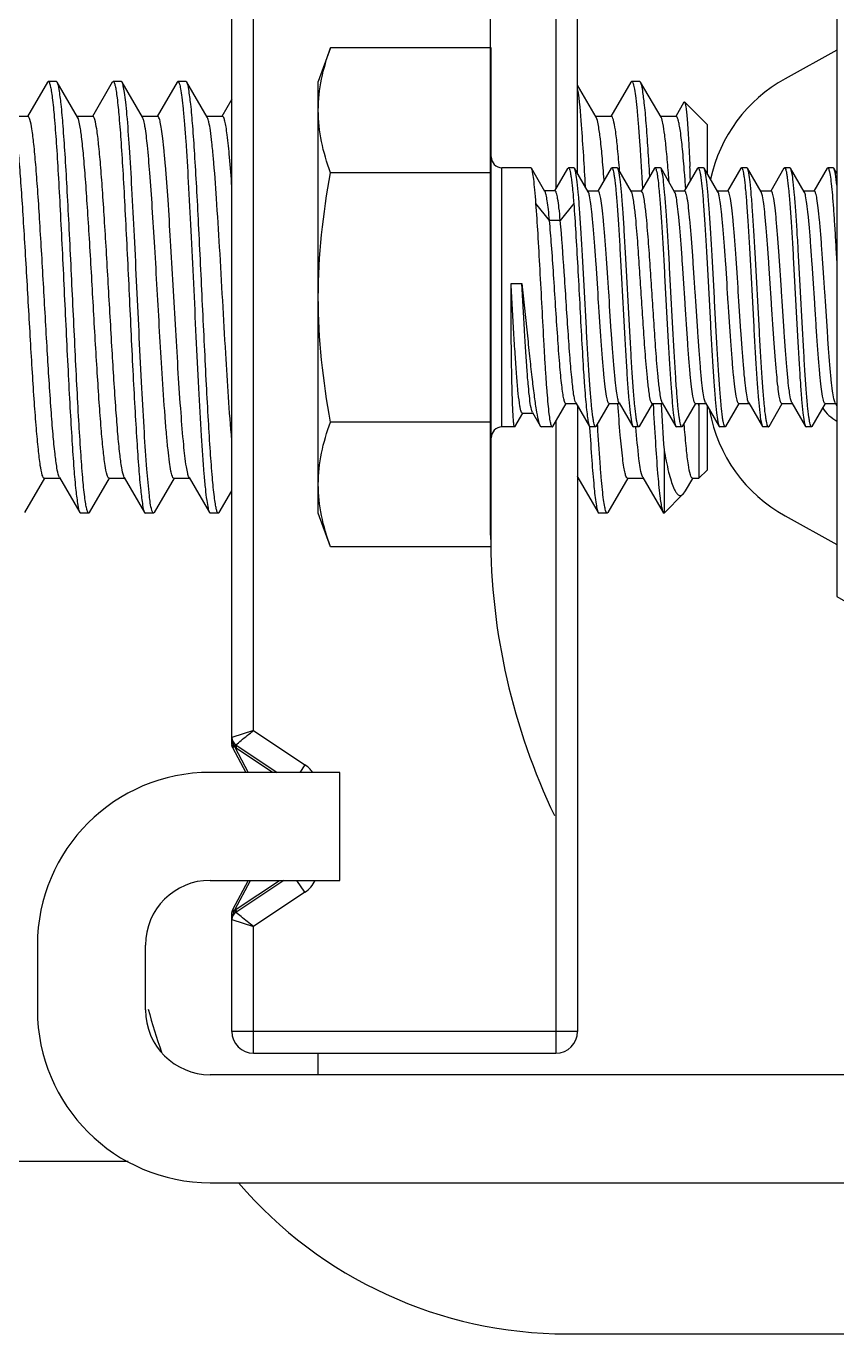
# Model space of a CAD drawing. Extents: x 27938 to 1507990, y 110129 to 923079.
# Drawn here: x 643657.8 to 643824.7, y 358362.8 to 358632.2 of the extents above; entities that cross this region are included whole.
import ezdxf

# ---------------------------------------------------------------- set-up
doc = ezdxf.new("R2010")
doc.units = 0
doc.header["$LTSCALE"] = 1000
doc.header["$MEASUREMENT"] = 0

msp = doc.modelspace()

# ---------------------------------------------------------------- linework, layer by layer
at = {"linetype": 'Continuous'}
for p, q in [((643771.36, 358601.88), (643771.36, 358727.62)), ((643753.46, 358527.39), (643753.46, 358699.7)), ((643766.91, 358683.13), (643766.91, 358598.79)), ((643700.18, 358484.24), (643700.18, 358667.05)), ((643704.63, 358487.1), (643704.63, 358665.62)), ((643824.75, 358638), (643824.75, 358514.71)), ((643720.48, 358627.73), (643717.98, 358620.85)), ((643753.57, 358627.73), (643720.48, 358627.73)), ((643753.57, 358524.99), (643753.57, 358627.73)), ((643824.75, 358627.29), (643814.1, 358621.39)), ((643662.19, 358620.69), (643658.1, 358613.64)), ((643662.19, 358620.69), (643662.37, 358620.85)), ((643664.04, 358620.85), (643662.37, 358620.85)), ((643664.04, 358620.85), (643662.37, 358620.85)), ((643662.37, 358620.85), (643662.39, 358620.84)), ((643664.21, 358620.7), (643664.04, 358620.85)), ((643668.42, 358613.46), (643664.21, 358620.7)), ((643675.54, 358620.69), (643671.45, 358613.64)), ((643675.54, 358620.69), (643675.71, 358620.85)), ((643677.38, 358620.85), (643675.71, 358620.85)), ((643677.38, 358620.85), (643675.71, 358620.85)), ((643675.71, 358620.85), (643675.74, 358620.84)), ((643677.56, 358620.7), (643677.38, 358620.85)), ((643681.77, 358613.46), (643677.56, 358620.7)), ((643688.88, 358620.69), (643684.79, 358613.64)), ((643688.88, 358620.69), (643689.06, 358620.85)), ((643690.73, 358620.85), (643689.06, 358620.85)), ((643690.73, 358620.85), (643689.06, 358620.85)), ((643689.06, 358620.85), (643689.08, 358620.84)), ((643690.9, 358620.7), (643690.73, 358620.85)), ((643695.12, 358613.46), (643690.9, 358620.7)), ((643717.98, 358531.87), (643717.98, 358620.85)), ((643775.19, 358613.46), (643771.36, 358620.04)), ((643782.31, 358620.69), (643778.22, 358613.64)), ((643782.31, 358620.69), (643782.48, 358620.85)), ((643784.15, 358620.85), (643782.48, 358620.85)), ((643784.15, 358620.85), (643782.48, 358620.85)), ((643782.48, 358620.85), (643782.51, 358620.84)), ((643784.33, 358620.7), (643784.15, 358620.85)), ((643788.54, 358613.46), (643784.33, 358620.7)), ((643700.18, 358617.16), (643698.14, 358613.64)), ((643793.26, 358616.57), (643791.56, 358613.64)), ((643793.26, 358616.57), (643793.39, 358616.62)), ((643798.05, 358611.95), (643793.39, 358616.62)), ((643658.2, 358613.64), (643654.97, 358613.64)), ((643671.55, 358613.64), (643668.32, 358613.64)), ((643684.9, 358613.64), (643681.66, 358613.64)), ((643698.24, 358613.64), (643695.01, 358613.64)), ((643778.32, 358613.64), (643775.09, 358613.64)), ((643791.67, 358613.64), (643788.43, 358613.64)), ((643798.05, 358611.95), (643798.05, 358601.88)), ((643761.76, 358603.05), (643755.79, 358603.05)), ((643761.76, 358603.05), (643755.79, 358603.05)), ((643755.79, 358549.67), (643755.79, 358603.05)), ((643761.87, 358602.95), (643761.76, 358603.05)), ((643769.31, 358602.92), (643769.46, 358603.05)), ((643770.62, 358603.05), (643769.46, 358603.05)), ((643770.62, 358603.05), (643769.46, 358603.05)), ((643770.74, 358602.94), (643770.62, 358603.05)), ((643778.27, 358602.94), (643778.4, 358603.05)), ((643779.51, 358603.05), (643778.4, 358603.05)), ((643779.51, 358603.05), (643778.4, 358603.05)), ((643779.64, 358602.94), (643779.51, 358603.05)), ((643787.17, 358602.94), (643787.3, 358603.05)), ((643788.41, 358603.05), (643787.3, 358603.05)), ((643788.41, 358603.05), (643787.3, 358603.05)), ((643788.54, 358602.94), (643788.41, 358603.05)), ((643796.06, 358602.94), (643796.19, 358603.05)), ((643797.31, 358603.05), (643796.19, 358603.05)), ((643797.31, 358603.05), (643796.19, 358603.05)), ((643797.44, 358602.94), (643797.31, 358603.05)), ((643805.07, 358603.05), (643805.09, 358603.05)), ((643806.21, 358603.05), (643805.09, 358603.05)), ((643806.21, 358603.05), (643805.09, 358603.05)), ((643806.33, 358602.94), (643806.21, 358603.05)), ((643813.86, 358602.94), (643813.99, 358603.05)), ((643815.1, 358603.05), (643813.99, 358603.05)), ((643815.1, 358603.05), (643813.99, 358603.05)), ((643815.23, 358602.94), (643815.1, 358603.05)), ((643822.76, 358602.94), (643822.89, 358603.05)), ((643824, 358603.05), (643822.89, 358603.05)), ((643824, 358603.05), (643822.89, 358603.05)), ((643824.13, 358602.94), (643824, 358603.05)), ((643753.57, 358602.04), (643720.48, 358602.04)), ((643764.65, 358598.18), (643761.87, 358602.95)), ((643769.31, 358602.92), (643766.64, 358598.31)), ((643773.56, 358598.11), (643770.74, 358602.94)), ((643778.27, 358602.94), (643775.55, 358598.25)), ((643782.46, 358598.11), (643779.64, 358602.94)), ((643787.17, 358602.94), (643784.44, 358598.25)), ((643791.35, 358598.11), (643788.54, 358602.94)), ((643796.06, 358602.94), (643793.34, 358598.25)), ((643800.25, 358598.11), (643797.44, 358602.94)), ((643804.96, 358602.94), (643802.24, 358598.25)), ((643804.96, 358602.94), (643805.07, 358603.05)), ((643809.15, 358598.11), (643806.33, 358602.94)), ((643813.86, 358602.94), (643811.14, 358598.25)), ((643818.05, 358598.11), (643815.23, 358602.94)), ((643822.76, 358602.94), (643820.03, 358598.25)), ((643824.75, 358601.88), (643824.13, 358602.94)), ((643766.72, 358598.31), (643764.57, 358598.31)), ((643775.62, 358598.25), (643773.48, 358598.25)), ((643784.52, 358598.25), (643782.38, 358598.25)), ((643793.42, 358598.25), (643791.27, 358598.25)), ((643802.32, 358598.25), (643800.17, 358598.25)), ((643811.21, 358598.25), (643809.07, 358598.25)), ((643820.11, 358598.25), (643817.97, 358598.25)), ((643765.58, 358592.22), (643762.79, 358595.7)), ((643770.58, 358595.7), (643767.8, 358592.22)), ((643767.8, 358592.22), (643765.58, 358592.22)), ((643757.68, 358579.19), (643759.9, 358579.19)), ((643771.02, 358554.61), (643773.82, 358549.78)), ((643779.92, 358554.61), (643782.72, 358549.78)), ((643788.81, 358554.61), (643791.62, 358549.78)), ((643797.71, 358554.61), (643800.51, 358549.78)), ((643806.61, 358554.61), (643809.41, 358549.78)), ((643815.51, 358554.61), (643818.31, 358549.78)), ((643824.4, 358554.61), (643824.75, 358554.02)), ((643758.42, 358549.7), (643760.06, 358552.52)), ((643759.99, 358552.52), (643762.14, 358552.52)), ((643762.06, 358552.64), (643763.66, 358549.91)), ((643766.3, 358549.78), (643769.03, 358554.47)), ((643768.95, 358554.47), (643771.1, 358554.47)), ((643771.36, 358554.02), (643771.36, 358425.1)), ((643775.19, 358549.78), (643777.93, 358554.47)), ((643777.85, 358554.47), (643779.99, 358554.47)), ((643784.09, 358549.78), (643786.83, 358554.47)), ((643786.75, 358554.47), (643788.89, 358554.47)), ((643786.91, 358554.53), (643786.91, 358554.4)), ((643788.59, 358554.37), (643788.58, 358554.51)), ((643792.99, 358549.78), (643795.72, 358554.47)), ((643795.64, 358554.47), (643797.79, 358554.47)), ((643796.36, 358554.1), (643796.34, 358554.45)), ((643796.35, 358554.48), (643796.36, 358554.1)), ((643796.36, 358554.1), (643796.36, 358539.08)), ((643798.05, 358554.02), (643798.05, 358540.77)), ((643801.89, 358549.78), (643804.62, 358554.47)), ((643804.54, 358554.47), (643806.69, 358554.47)), ((643810.78, 358549.78), (643813.52, 358554.47)), ((643813.44, 358554.47), (643815.58, 358554.47)), ((643819.68, 358549.78), (643822.42, 358554.47)), ((643822.34, 358554.47), (643824.48, 358554.47)), ((643753.57, 358550.67), (643720.48, 358550.67)), ((643758.38, 358549.67), (643755.79, 358549.67)), ((643758.38, 358549.67), (643755.79, 358549.67)), ((643758.42, 358549.7), (643758.38, 358549.67)), ((643763.66, 358549.91), (643763.94, 358549.67)), ((643766.17, 358549.67), (643763.94, 358549.67)), ((643766.17, 358549.67), (643763.94, 358549.67)), ((643766.3, 358549.78), (643766.17, 358549.67)), ((643766.91, 358550.84), (643766.91, 358420.65)), ((643773.82, 358549.78), (643773.95, 358549.67)), ((643773.83, 358549.76), (643773.84, 358549.65)), ((643773.84, 358549.65), (643773.85, 358549.53)), ((643775.06, 358549.67), (643773.95, 358549.67)), ((643775.06, 358549.67), (643773.95, 358549.67)), ((643775.19, 358549.78), (643775.06, 358549.67)), ((643775.5, 358549.77), (643775.48, 358550.22)), ((643782.72, 358549.78), (643782.85, 358549.67)), ((643783.96, 358549.67), (643782.85, 358549.67)), ((643783.96, 358549.67), (643782.85, 358549.67)), ((643783.36, 358549.59), (643783.35, 358549.67)), ((643784.09, 358549.78), (643783.96, 358549.67)), ((643791.62, 358549.78), (643791.74, 358549.67)), ((643792.86, 358549.67), (643791.74, 358549.67)), ((643792.86, 358549.67), (643791.74, 358549.67)), ((643792.99, 358549.78), (643792.86, 358549.67)), ((643793.36, 358549.7), (643793.32, 358550.25)), ((643800.51, 358549.78), (643800.64, 358549.67)), ((643801.76, 358549.67), (643800.64, 358549.67)), ((643801.76, 358549.67), (643800.64, 358549.67)), ((643801.89, 358549.78), (643801.76, 358549.67)), ((643809.41, 358549.78), (643809.54, 358549.67)), ((643810.65, 358549.67), (643809.54, 358549.67)), ((643810.65, 358549.67), (643809.54, 358549.67)), ((643810.78, 358549.78), (643810.65, 358549.67)), ((643818.31, 358549.78), (643818.44, 358549.67)), ((643819.55, 358549.67), (643818.44, 358549.67)), ((643819.55, 358549.67), (643818.44, 358549.67)), ((643819.68, 358549.78), (643819.55, 358549.67)), ((643789.16, 358544.94), (643789.16, 358531.87)), ((643657.54, 358532.02), (643661.65, 358539.08)), ((643661.54, 358539.08), (643664.77, 358539.08)), ((643664.67, 358539.26), (643664.55, 358539.51)), ((643664.67, 358539.26), (643668.86, 358532.02)), ((643670.89, 358532.02), (643674.99, 358539.08)), ((643674.89, 358539.08), (643678.12, 358539.08)), ((643678.02, 358539.26), (643677.9, 358539.52)), ((643678.02, 358539.26), (643682.21, 358532.02)), ((643684.23, 358532.02), (643688.34, 358539.08)), ((643688.23, 358539.08), (643691.47, 358539.08)), ((643691.36, 358539.26), (643695.56, 358532.02)), ((643771.44, 358539.26), (643771.36, 358539.42)), ((643771.36, 358539.08), (643771.54, 358539.08)), ((643771.44, 358539.26), (643775.63, 358532.02)), ((643777.65, 358532.02), (643781.76, 358539.08)), ((643781.66, 358539.08), (643784.89, 358539.08)), ((643784.79, 358539.26), (643788.98, 358532.02)), ((643793.59, 358536.47), (643795.08, 358539.03)), ((643795, 358539.08), (643796.36, 358539.08)), ((643795.08, 358539.03), (643795.11, 358539.08)), ((643798.05, 358540.77), (643796.36, 358539.08)), ((643697.58, 358532.02), (643700.18, 358536.5)), ((643793.13, 358535.85), (643789.16, 358531.87)), ((643793.13, 358535.84), (643793.59, 358536.47)), ((643668.86, 358532.02), (643669.04, 358531.87)), ((643670.71, 358531.87), (643669.04, 358531.87)), ((643670.71, 358531.87), (643669.04, 358531.87)), ((643670.71, 358531.87), (643670.69, 358531.87)), ((643670.89, 358532.02), (643670.71, 358531.87)), ((643682.21, 358532.02), (643682.39, 358531.87)), ((643684.06, 358531.87), (643682.39, 358531.87)), ((643684.06, 358531.87), (643682.39, 358531.87)), ((643684.23, 358532.02), (643684.06, 358531.87)), ((643695.56, 358532.02), (643695.73, 358531.87)), ((643697.4, 358531.87), (643695.73, 358531.87)), ((643697.4, 358531.87), (643695.73, 358531.87)), ((643697.4, 358531.87), (643697.38, 358531.87)), ((643697.58, 358532.02), (643697.4, 358531.87)), ((643720.48, 358524.99), (643717.98, 358531.87)), ((643775.63, 358532.02), (643775.81, 358531.87)), ((643777.48, 358531.87), (643775.81, 358531.87)), ((643777.48, 358531.87), (643775.81, 358531.87)), ((643777.48, 358531.87), (643777.46, 358531.87)), ((643777.65, 358532.02), (643777.48, 358531.87)), ((643788.98, 358532.02), (643789.16, 358531.87)), ((643814.1, 358531.33), (643824.75, 358525.42)), ((643753.57, 358524.99), (643720.48, 358524.99)), ((643824.75, 358514.71), (643931.52, 358453.07)), ((643704.63, 358487.1), (643700.18, 358485.67)), ((643704.63, 358487.1), (643715.2, 358480.05)), ((643700.34, 358483.62), (643700.69, 358483.8)), ((643700.34, 358483.62), (643703.05, 358478.49)), ((643700.46, 358483.92), (643700.54, 358483.88)), ((643700.54, 358483.88), (643700.66, 358483.83)), ((643700.75, 358484.07), (643700.66, 358483.83)), ((643700.69, 358483.8), (643700.66, 358483.83)), ((643700.79, 358484.04), (643700.69, 358483.8)), ((643700.78, 358483.69), (643700.69, 358483.8)), ((643700.88, 358483.96), (643700.78, 358483.69)), ((643700.78, 358483.69), (643703.53, 358478.49)), ((643700.97, 358484.19), (643709.52, 358478.49)), ((643701.09, 358483.81), (643701.03, 358483.5)), ((643708.56, 358478.49), (643701.03, 358483.5)), ((643715.2, 358480.05), (643714.16, 358478.49)), ((643722.42, 358478.49), (643695.73, 358478.49)), ((643722.42, 358456.24), (643722.42, 358478.49)), ((643695.73, 358456.24), (643722.42, 358456.24)), ((643703.53, 358456.24), (643700.34, 358450.19)), ((643700.79, 358450.15), (643704, 358456.24)), ((643710.86, 358456.24), (643700.97, 358449.65)), ((643701.04, 358450.34), (643709.95, 358456.24)), ((643715.2, 358453.79), (643713.57, 358456.24)), ((643715.2, 358453.79), (643704.63, 358446.74)), ((643700.18, 358425.1), (643700.18, 358449.57)), ((643700.31, 358448.87), (643700.56, 358449.63)), ((643700.6, 358450.06), (643700.34, 358450.19)), ((643700.42, 358449.91), (643700.71, 358450)), ((643700.71, 358450), (643700.6, 358450.06)), ((643700.68, 358450.01), (643700.73, 358450.08)), ((643700.73, 358450.08), (643700.79, 358450.15)), ((643700.88, 358449.88), (643700.79, 358450.15)), ((643700.18, 358448.17), (643704.63, 358446.74)), ((643704.63, 358420.65), (643704.63, 358446.74)), ((643660.14, 358442.9), (643660.14, 358429.55)), ((643682.39, 358429.55), (643682.39, 358442.9)), ((643771.36, 358425.1), (643700.18, 358425.1)), ((643704.63, 358420.65), (643766.91, 358420.65)), ((643717.98, 358416.2), (643717.98, 358420.65)), ((643989.35, 358416.2), (643695.73, 358416.2)), ((640323.02, 358398.41), (643678.82, 358398.41)), ((643695.73, 358393.96), (643989.35, 358393.96)), ((643769.14, 358362.82), (644143.19, 358362.82))]:
    msp.add_line(p, q, dxfattribs=at)
for centre, radius, start, end in [((643829.19, 358594.15), 31.14, 119, 167.8939), ((643045.67, 358558.73), 741.78, 3.29205, 3.72682), ((643755.79, 358605.28), 2.22, 180, 270), ((643769.46, 358602.96), 0.0861, 84.1854, 89.9947), ((643778.4, 358602.97), 0.076, 79.0043, 89.9604), ((643449.7, 358576.1), 331.36, 4.5387, 4.6656), ((643787.3, 358602.97), 0.0761, 78.9113, 89.9594), ((642903.07, 358562.48), 892.35, 2.44216, 2.62087), ((643796.19, 358602.97), 0.076, 78.9914, 89.9603), ((643813.99, 358602.97), 0.076, 78.9891, 89.9603), ((643822.89, 358602.97), 0.076, 78.9741, 89.9601), ((643376.62, 358569.59), 414.71, 4.2321, 4.4817), ((643342.94, 358566.76), 451.83, 4.0698, 4.4728), ((644499.04, 358592.39), 711.46, 183.06383, 183.82448), ((643829.19, 358558.56), 31.14, 190.3451, 241), ((643829.19, 358558.56), 8.9, 214.3268, 239.8898), ((643755.79, 358547.44), 2.22, 90, 180), ((643766.17, 358549.74), 0.0759, 259.6399, 269.9669), ((643775.06, 358549.74), 0.076, 259.2241, 269.9627), ((643783.96, 358549.74), 0.076, 259.0953, 269.9614), ((643792.86, 358549.74), 0.076, 259.2557, 269.963), ((643801.76, 358549.74), 0.076, 259.0989, 269.9614), ((643810.65, 358549.74), 0.076, 259.2688, 269.9632), ((643819.55, 358549.74), 0.076, 259.1048, 269.9615), ((643887, 358527.39), 133.54, 180, 205.649), ((643701.96, 358485.67), 1.78, 180, 236.3099), ((643700.82, 358484.65), 0.82, 235.7183, 238.8209), ((643700.91, 358484.8), 0.99, 238.8616, 242.9131), ((643703.27, 358485.4), 3.05, 200.3577, 204.6837), ((643702.99, 358485.28), 2.74, 204.7071, 208.0118), ((643702.78, 358485.17), 2.51, 208.005, 212.0404), ((643702.75, 358486.08), 3.1, 230.5794, 236.3228), ((643711.75, 358474.86), 6.23, 35.8764, 56.3099), ((643695.73, 358442.9), 35.59, 90, 180), ((643695.73, 358442.9), 13.35, 90, 180), ((643711.75, 358458.97), 6.23, 303.6901, 333.8794), ((643701.96, 358448.17), 1.78, 123.6901, 180), ((643661.56, 358461.56), 40.79, 342.9834, 343.1803), ((643574.87, 358487.73), 131.34, 343.1972, 343.3115), ((643702.77, 358447.73), 3.13, 123.5501, 129.2239), ((643695.73, 358429.55), 35.59, 180, 270), ((643695.73, 358429.55), 13.35, 180, 270), ((643769.14, 358451.79), 88.97, 194.375, 200.3315), ((643704.63, 358425.1), 4.45, 180, 270), ((643766.91, 358425.1), 4.45, 270, 0), ((643769.14, 358451.79), 88.97, 220.5827, 270)]:
    msp.add_arc(centre, radius, start, end, dxfattribs=at)
for points, knots in [([(643717.98, 358614.89), (643717.98, 358617.05), (643718.46, 358621.43), (643719.72, 358625.64), (643720.48, 358627.73)], [0, 0, 0, 0, 0.493589, 1, 1, 1, 1]), ([(643662.39, 358620.84), (643662.49, 358620.82), (643662.66, 358620.46), (643662.83, 358619.83), (643663.03, 358618.76), (643663.32, 358616.63), (643663.66, 358613.05), (643664.05, 358607.81), (643664.44, 358601.43), (643664.83, 358594.14), (643665.23, 358586.21), (643665.76, 358575.19), (643666.27, 358564.29), (643666.82, 358553.91), (643667.21, 358547.16), (643667.61, 358541.48), (643667.96, 358537.02), (643668.39, 358534.05), (643668.6, 358532.47), (643668.86, 358532.02)], [0, 0, 0, 0, 0.003611, 0.011258, 0.023209, 0.039422, 0.084107, 0.143792, 0.216356, 0.299194, 0.389317, 0.483473, 0.670291, 0.756211, 0.832929, 0.897688, 0.948175, 0.982622, 1, 1, 1, 1]), ([(643670.69, 358531.87), (643670.58, 358531.9), (643670.42, 358532.26), (643670.24, 358532.88), (643670.05, 358533.95), (643669.76, 358536.08), (643669.42, 358539.66), (643669.03, 358544.91), (643668.64, 358551.29), (643668.24, 358558.58), (643667.85, 358566.51), (643667.32, 358577.53), (643666.8, 358588.43), (643666.26, 358598.81), (643665.87, 358605.56), (643665.47, 358611.24), (643665.11, 358615.7), (643664.69, 358618.67), (643664.47, 358620.25), (643664.21, 358620.7)], [0, 0, 0, 0, 0.003604, 0.011244, 0.023189, 0.039398, 0.084082, 0.143773, 0.216344, 0.299191, 0.38933, 0.483504, 0.670341, 0.756264, 0.832985, 0.897741, 0.948217, 0.982646, 1, 1, 1, 1]), ([(643675.74, 358620.84), (643675.84, 358620.82), (643676.01, 358620.46), (643676.18, 358619.83), (643676.37, 358618.76), (643676.66, 358616.63), (643677, 358613.05), (643677.39, 358607.81), (643677.79, 358601.43), (643678.18, 358594.14), (643678.58, 358586.21), (643679.11, 358575.19), (643679.62, 358564.29), (643680.17, 358553.92), (643680.56, 358547.16), (643680.96, 358541.48), (643681.31, 358537.02), (643681.73, 358534.05), (643681.95, 358532.47), (643682.21, 358532.02)], [0, 0, 0, 0, 0.003611, 0.011257, 0.023207, 0.039418, 0.084101, 0.143787, 0.21635, 0.299185, 0.389306, 0.483463, 0.670281, 0.756199, 0.832917, 0.897679, 0.948171, 0.982621, 1, 1, 1, 1]), ([(643681.64, 358557.67), (643681.28, 358564.6), (643680.79, 358575.03), (643680.13, 358588.72), (643679.63, 358598.33), (643679.14, 358606.67), (643678.72, 358612.61), (643678.35, 358616.37), (643678.11, 358618.36), (643677.87, 358619.74), (643677.69, 358620.46), (643677.56, 358620.7)], [0, 0, 0, 0, 0.329141, 0.495694, 0.6508, 0.785583, 0.892349, 0.93326, 0.965064, 0.987355, 1, 1, 1, 1]), ([(643689.08, 358620.84), (643689.24, 358620.81), (643689.43, 358620.17), (643689.67, 358619.17), (643689.91, 358617.36), (643690.17, 358615), (643690.43, 358612.01), (643690.8, 358606.98), (643691.24, 358599.61), (643691.75, 358589.81), (643692.26, 358579.18), (643692.77, 358568.37), (643693.13, 358561.18), (643693.32, 358557.67)], [0, 0, 0, 0, 0.007665, 0.025364, 0.053379, 0.091388, 0.138842, 0.195022, 0.330009, 0.488072, 0.659495, 0.833705, 1, 1, 1, 1]), ([(643697.38, 358531.87), (643697.27, 358531.9), (643697.11, 358532.26), (643696.94, 358532.88), (643696.74, 358533.95), (643696.45, 358536.08), (643696.11, 358539.66), (643695.72, 358544.91), (643695.33, 358551.29), (643694.93, 358558.58), (643694.54, 358566.51), (643694.01, 358577.53), (643693.49, 358588.43), (643692.95, 358598.81), (643692.56, 358605.56), (643692.16, 358611.24), (643691.81, 358615.7), (643691.38, 358618.67), (643691.16, 358620.25), (643690.9, 358620.7)], [0, 0, 0, 0, 0.003605, 0.011247, 0.023192, 0.039401, 0.084084, 0.143773, 0.216344, 0.299192, 0.389326, 0.483496, 0.670337, 0.756261, 0.832979, 0.897736, 0.948215, 0.982646, 1, 1, 1, 1]), ([(643773, 358599.16), (643772.77, 358603.4), (643772.32, 358610.13), (643771.82, 358616.88), (643771.36, 358619.34)], [0, 0, 0, 0, 0.628544, 1, 1, 1, 1]), ([(643782.51, 358620.84), (643782.67, 358620.8), (643782.86, 358620.12), (643783.12, 358619.06), (643783.37, 358617.12), (643783.63, 358614.6), (643783.9, 358611.41), (643784.28, 358606.07), (643784.53, 358601.79), (643784.7, 358598.77)], [0, 0, 0, 0, 0.023099, 0.076921, 0.162181, 0.277789, 0.421938, 0.592279, 1, 1, 1, 1]), ([(643785.88, 358606.95), (643785.76, 358608.74), (643785.53, 358611.9), (643785.19, 358616.04), (643784.79, 358618.81), (643784.57, 358620.28), (643784.33, 358620.7)], [0, 0, 0, 0, 0.387565, 0.689151, 0.895137, 1, 1, 1, 1]), ([(643793.39, 358616.61), (643793.47, 358616.52), (643793.55, 358616.13), (643793.69, 358615.41), (643793.81, 358614.26), (643794.01, 358612), (643794.24, 358608.3), (643794.4, 358605.1), (643794.48, 358603.29)], [0, 0, 0, 0, 0.027491, 0.083885, 0.169406, 0.283463, 0.592757, 1, 1, 1, 1]), ([(643720.48, 358602.04), (643719.72, 358604.13), (643718.46, 358608.34), (643717.98, 358612.72), (643717.98, 358614.89)], [0, 0, 0, 0, 0.506411, 1, 1, 1, 1]), ([(643661.54, 358539.08), (643661.45, 358539.08), (643661.26, 358539.34), (643661, 358540.2), (643660.64, 358542.17), (643660.28, 358545.35), (643659.89, 358549.68), (643659.49, 358554.96), (643659.1, 358561.02), (643658.7, 358567.63), (643658.18, 358576.85), (643657.66, 358585.99), (643657.12, 358594.71), (643656.73, 358600.42), (643656.33, 358605.26), (643655.97, 358609.07), (643655.56, 358611.67), (643655.31, 358613.05), (643655.08, 358613.46)], [0, 0, 0, 0, 0.003516, 0.010771, 0.037949, 0.081609, 0.140308, 0.211978, 0.294061, 0.383613, 0.477416, 0.664254, 0.750571, 0.827952, 0.893624, 0.945254, 0.981055, 1, 1, 1, 1]), ([(643664.55, 358539.51), (643664.35, 358540.05), (643664.08, 358541.6), (643663.7, 358544.48), (643663.32, 358548.48), (643662.77, 358555.58), (643662.13, 358565.93), (643661.51, 358576.89), (643660.99, 358585.94), (643660.6, 358592.38), (643660.22, 358598.27), (643659.83, 358603.39), (643659.45, 358607.58), (643659.09, 358610.66), (643658.74, 358612.56), (643658.48, 358613.39), (643658.29, 358613.64), (643658.2, 358613.64)], [0, 0, 0, 0, 0.023312, 0.06278, 0.117199, 0.184734, 0.349474, 0.534403, 0.626505, 0.71409, 0.794123, 0.863837, 0.92083, 0.96317, 0.989516, 0.99656, 1, 1, 1, 1]), ([(643674.89, 358539.08), (643674.8, 358539.08), (643674.61, 358539.34), (643674.34, 358540.2), (643673.99, 358542.17), (643673.62, 358545.35), (643673.23, 358549.68), (643672.84, 358554.96), (643672.45, 358561.02), (643672.05, 358567.63), (643671.52, 358576.85), (643671.01, 358585.99), (643670.46, 358594.71), (643670.07, 358600.42), (643669.68, 358605.26), (643669.31, 358609.07), (643668.91, 358611.67), (643668.66, 358613.05), (643668.42, 358613.46)], [0, 0, 0, 0, 0.003516, 0.010771, 0.037949, 0.081609, 0.140308, 0.211978, 0.294061, 0.383613, 0.477416, 0.664254, 0.750572, 0.827952, 0.893624, 0.945254, 0.981055, 1, 1, 1, 1]), ([(643677.9, 358539.52), (643677.69, 358540.07), (643677.42, 358541.62), (643677.04, 358544.51), (643676.67, 358548.51), (643676.12, 358555.62), (643675.48, 358565.97), (643674.86, 358576.92), (643674.34, 358585.97), (643673.95, 358592.4), (643673.56, 358598.28), (643673.18, 358603.4), (643672.79, 358607.59), (643672.44, 358610.66), (643672.09, 358612.56), (643671.83, 358613.39), (643671.64, 358613.64), (643671.55, 358613.64)], [0, 0, 0, 0, 0.02345, 0.063033, 0.11754, 0.185131, 0.349903, 0.534772, 0.62682, 0.714344, 0.794313, 0.863966, 0.920906, 0.963205, 0.989525, 0.996562, 1, 1, 1, 1]), ([(643685.82, 358560.7), (643685.46, 358566.45), (643684.97, 358575.12), (643684.32, 358586.52), (643683.83, 358594.52), (643683.34, 358601.51), (643682.86, 358607.07), (643682.46, 358610.68), (643682.08, 358612.6), (643681.89, 358613.25), (643681.77, 358613.46)], [0, 0, 0, 0, 0.326529, 0.491938, 0.646319, 0.780991, 0.888404, 0.962618, 0.986009, 1, 1, 1, 1]), ([(643689.15, 358560.7), (643688.97, 358563.66), (643688.61, 358569.72), (643688.09, 358578.82), (643687.58, 358587.78), (643687.07, 358596.02), (643686.62, 358602.2), (643686.25, 358606.4), (643685.99, 358608.89), (643685.74, 358610.85), (643685.47, 358612.33), (643685.27, 358613.14), (643685.03, 358613.64), (643684.9, 358613.64)], [0, 0, 0, 0, 0.167056, 0.342036, 0.51408, 0.67247, 0.807366, 0.863327, 0.910435, 0.947987, 0.975456, 0.992576, 1, 1, 1, 1]), ([(643700.18, 358546.88), (643699.63, 358552.84), (643699.05, 358562.45), (643698.28, 358575.72), (643697.68, 358586.37), (643697.07, 358596.15), (643696.55, 358603.34), (643696.1, 358608), (643695.81, 358610.51), (643695.5, 358612.25), (643695.28, 358613.17), (643695.12, 358613.46)], [0, 0, 0, 0, 0.268555, 0.432232, 0.596778, 0.747731, 0.871839, 0.920321, 0.958291, 0.984973, 1, 1, 1, 1]), ([(643700.18, 358599.18), (643700.03, 358601.21), (643699.76, 358604.75), (643699.35, 358608.87), (643699.01, 358611.32), (643698.77, 358612.55), (643698.59, 358613.24), (643698.36, 358613.64), (643698.24, 358613.64)], [0, 0, 0, 0, 0.41482, 0.72823, 0.841797, 0.924784, 0.976685, 1, 1, 1, 1]), ([(643776.82, 358600.53), (643776.7, 358602.19), (643776.46, 358605.14), (643776.09, 358609.01), (643775.68, 358611.65), (643775.43, 358613.05), (643775.19, 358613.46)], [0, 0, 0, 0, 0.381754, 0.681975, 0.890091, 1, 1, 1, 1]), ([(643779.96, 358603.05), (643779.84, 358604.55), (643779.6, 358607.18), (643779.24, 358610.46), (643778.88, 358612.49), (643778.61, 358613.37), (643778.41, 358613.64), (643778.32, 358613.64)], [0, 0, 0, 0, 0.418158, 0.729515, 0.923411, 0.975112, 1, 1, 1, 1]), ([(643790.06, 358601.99), (643789.94, 358603.46), (643789.72, 358606.08), (643789.37, 358609.5), (643789, 358611.84), (643788.76, 358613.09), (643788.54, 358613.46)], [0, 0, 0, 0, 0.38118, 0.680309, 0.888233, 1, 1, 1, 1]), ([(643793.39, 358601.99), (643793.26, 358603.64), (643793.02, 358606.51), (643792.65, 358609.83), (643792.35, 358611.8), (643792.13, 358612.77), (643791.97, 358613.33), (643791.76, 358613.64), (643791.67, 358613.64)], [0, 0, 0, 0, 0.417353, 0.72929, 0.841771, 0.92395, 0.975651, 1, 1, 1, 1]), ([(643769.47, 358603.05), (643769.54, 358603.04), (643769.67, 358602.85), (643769.78, 358602.49), (643769.92, 358601.87), (643770.11, 358600.63), (643770.35, 358598.54), (643770.5, 358596.73), (643770.58, 358595.7)], [0, 0, 0, 0, 0.025999, 0.078741, 0.161216, 0.273457, 0.583864, 1, 1, 1, 1]), ([(643778.41, 358603.05), (643778.48, 358603.04), (643778.59, 358602.83), (643778.71, 358602.45), (643778.84, 358601.82), (643779.03, 358600.55), (643779.26, 358598.42), (643779.51, 358595.29), (643779.78, 358591.48), (643780.04, 358587.13), (643780.3, 358582.39), (643780.57, 358577.43), (643780.83, 358572.44), (643781.09, 358567.58), (643781.36, 358563.04), (643781.62, 358558.98), (643781.88, 358555.55), (643782.14, 358552.86), (643782.35, 358551.13), (643782.56, 358550.2), (643782.65, 358549.89), (643782.72, 358549.78)], [0, 0, 0, 0, 0.003711, 0.011336, 0.02321, 0.039312, 0.083698, 0.143015, 0.215173, 0.297594, 0.387327, 0.481159, 0.575721, 0.667617, 0.753551, 0.830448, 0.895556, 0.946563, 0.981704, 0.992971, 1, 1, 1, 1]), ([(643787.31, 358603.05), (643787.38, 358603.04), (643787.49, 358602.83), (643787.6, 358602.45), (643787.74, 358601.82), (643787.93, 358600.55), (643788.15, 358598.42), (643788.41, 358595.29), (643788.67, 358591.48), (643788.94, 358587.13), (643789.2, 358582.39), (643789.46, 358577.43), (643789.73, 358572.44), (643789.99, 358567.58), (643790.26, 358563.04), (643790.52, 358558.98), (643790.78, 358555.55), (643791.03, 358552.86), (643791.25, 358551.13), (643791.45, 358550.2), (643791.55, 358549.89), (643791.62, 358549.78)], [0, 0, 0, 0, 0.003714, 0.011343, 0.023221, 0.039327, 0.08372, 0.14304, 0.215198, 0.297619, 0.387351, 0.481178, 0.575732, 0.667622, 0.753555, 0.83045, 0.895556, 0.946562, 0.981703, 0.992971, 1, 1, 1, 1]), ([(643796.21, 358603.05), (643796.27, 358603.04), (643796.39, 358602.83), (643796.5, 358602.45), (643796.63, 358601.82), (643796.82, 358600.55), (643797.05, 358598.42), (643797.31, 358595.29), (643797.57, 358591.48), (643797.83, 358587.13), (643798.1, 358582.39), (643798.36, 358577.43), (643798.63, 358572.44), (643798.89, 358567.58), (643799.15, 358563.04), (643799.42, 358558.98), (643799.67, 358555.55), (643799.93, 358552.86), (643800.15, 358551.13), (643800.35, 358550.2), (643800.45, 358549.89), (643800.51, 358549.78)], [0, 0, 0, 0, 0.003711, 0.011337, 0.023212, 0.039314, 0.0837, 0.143018, 0.215176, 0.297599, 0.387332, 0.481164, 0.575726, 0.667621, 0.753554, 0.830449, 0.895556, 0.946563, 0.981704, 0.992971, 1, 1, 1, 1]), ([(643805.09, 358603.05), (643805.15, 358603.05), (643805.28, 358602.86), (643805.38, 358602.5), (643805.52, 358601.89), (643805.71, 358600.64), (643805.94, 358598.53), (643806.2, 358595.43), (643806.46, 358591.63), (643806.72, 358587.28), (643806.99, 358582.54), (643807.25, 358577.57), (643807.52, 358572.55), (643807.78, 358567.68), (643808.05, 358563.12), (643808.31, 358559.04), (643808.57, 358555.58), (643808.83, 358552.88), (643809.05, 358551.14), (643809.25, 358550.2), (643809.35, 358549.89), (643809.41, 358549.78)], [0, 0, 0, 0, 0.003386, 0.010605, 0.022094, 0.037845, 0.081651, 0.140562, 0.21249, 0.294853, 0.384679, 0.47873, 0.573605, 0.66588, 0.752224, 0.829521, 0.894986, 0.946281, 0.981617, 0.992941, 1, 1, 1, 1]), ([(643814, 358603.05), (643814.07, 358603.04), (643814.18, 358602.83), (643814.3, 358602.45), (643814.43, 358601.82), (643814.62, 358600.55), (643814.85, 358598.42), (643815.1, 358595.29), (643815.37, 358591.48), (643815.63, 358587.13), (643815.89, 358582.39), (643816.16, 358577.43), (643816.42, 358572.44), (643816.68, 358567.58), (643816.95, 358563.04), (643817.21, 358558.98), (643817.47, 358555.55), (643817.73, 358552.86), (643817.94, 358551.13), (643818.15, 358550.2), (643818.24, 358549.89), (643818.31, 358549.78)], [0, 0, 0, 0, 0.003711, 0.011337, 0.023212, 0.039315, 0.083701, 0.143019, 0.215177, 0.2976, 0.387333, 0.481165, 0.575727, 0.667621, 0.753554, 0.830449, 0.895556, 0.946563, 0.981704, 0.992971, 1, 1, 1, 1]), ([(643822.9, 358603.05), (643822.95, 358603.04), (643823.05, 358602.89), (643823.15, 358602.6), (643823.26, 358602.14), (643823.43, 358601.19), (643823.62, 358599.59), (643823.85, 358597.23), (643824.07, 358594.32), (643824.3, 358590.93), (643824.52, 358587.16), (643824.67, 358584.52), (643824.75, 358583.16)], [0, 0, 0, 0, 0.007976, 0.023399, 0.047119, 0.079188, 0.167777, 0.287121, 0.434165, 0.605074, 0.795358, 1, 1, 1, 1]), ([(643762.79, 358595.7), (643762.72, 358596.64), (643762.58, 358598.3), (643762.37, 358600.48), (643762.14, 358601.95), (643762, 358602.72), (643761.87, 358602.95)], [0, 0, 0, 0, 0.385426, 0.68535, 0.89169, 1, 1, 1, 1]), ([(643775.05, 358549.67), (643774.99, 358549.68), (643774.87, 358549.89), (643774.76, 358550.26), (643774.63, 358550.9), (643774.43, 358552.17), (643774.21, 358554.3), (643773.95, 358557.42), (643773.69, 358561.23), (643773.42, 358565.59), (643773.16, 358570.33), (643772.9, 358575.29), (643772.63, 358580.28), (643772.37, 358585.14), (643772.1, 358589.68), (643771.84, 358593.74), (643771.58, 358597.17), (643771.33, 358599.86), (643771.11, 358601.59), (643770.91, 358602.52), (643770.81, 358602.83), (643770.74, 358602.94)], [0, 0, 0, 0, 0.003704, 0.011323, 0.023191, 0.03929, 0.083673, 0.142993, 0.215158, 0.297591, 0.387338, 0.481186, 0.575764, 0.667671, 0.753614, 0.830513, 0.895616, 0.946611, 0.98173, 0.992985, 1, 1, 1, 1]), ([(643783.95, 358549.67), (643783.88, 358549.68), (643783.77, 358549.89), (643783.65, 358550.26), (643783.52, 358550.9), (643783.33, 358552.17), (643783.1, 358554.3), (643782.85, 358557.43), (643782.58, 358561.24), (643782.32, 358565.59), (643782.06, 358570.33), (643781.79, 358575.29), (643781.53, 358580.28), (643781.27, 358585.14), (643781, 358589.68), (643780.74, 358593.74), (643780.48, 358597.17), (643780.22, 358599.86), (643780.01, 358601.59), (643779.8, 358602.52), (643779.71, 358602.83), (643779.64, 358602.94)], [0, 0, 0, 0, 0.003708, 0.011332, 0.023206, 0.03931, 0.083702, 0.143027, 0.215196, 0.297632, 0.387379, 0.481219, 0.575788, 0.66769, 0.753628, 0.830521, 0.895618, 0.946611, 0.98173, 0.992985, 1, 1, 1, 1]), ([(643792.85, 358549.67), (643792.78, 358549.68), (643792.66, 358549.89), (643792.55, 358550.26), (643792.42, 358550.9), (643792.23, 358552.17), (643792, 358554.3), (643791.74, 358557.42), (643791.48, 358561.23), (643791.22, 358565.59), (643790.96, 358570.33), (643790.69, 358575.29), (643790.43, 358580.28), (643790.16, 358585.14), (643789.9, 358589.68), (643789.64, 358593.74), (643789.38, 358597.17), (643789.12, 358599.86), (643788.9, 358601.59), (643788.7, 358602.52), (643788.6, 358602.83), (643788.54, 358602.94)], [0, 0, 0, 0, 0.003703, 0.011321, 0.023188, 0.039286, 0.083667, 0.142986, 0.21515, 0.297581, 0.387329, 0.481177, 0.575755, 0.667664, 0.753609, 0.83051, 0.895615, 0.94661, 0.98173, 0.992984, 1, 1, 1, 1]), ([(643801.74, 358549.67), (643801.68, 358549.68), (643801.56, 358549.89), (643801.45, 358550.26), (643801.32, 358550.9), (643801.13, 358552.17), (643800.9, 358554.3), (643800.64, 358557.43), (643800.38, 358561.24), (643800.12, 358565.59), (643799.85, 358570.33), (643799.59, 358575.29), (643799.32, 358580.28), (643799.06, 358585.14), (643798.8, 358589.68), (643798.53, 358593.74), (643798.28, 358597.17), (643798.02, 358599.86), (643797.8, 358601.59), (643797.6, 358602.52), (643797.5, 358602.83), (643797.44, 358602.94)], [0, 0, 0, 0, 0.003708, 0.011332, 0.023206, 0.039309, 0.083701, 0.143026, 0.215196, 0.297631, 0.387378, 0.481219, 0.575788, 0.66769, 0.753628, 0.830521, 0.895618, 0.94661, 0.98173, 0.992985, 1, 1, 1, 1]), ([(643810.64, 358549.67), (643810.58, 358549.68), (643810.46, 358549.89), (643810.35, 358550.26), (643810.22, 358550.9), (643810.02, 358552.17), (643809.8, 358554.3), (643809.54, 358557.42), (643809.28, 358561.23), (643809.01, 358565.59), (643808.75, 358570.33), (643808.49, 358575.29), (643808.22, 358580.28), (643807.96, 358585.14), (643807.69, 358589.68), (643807.43, 358593.74), (643807.17, 358597.17), (643806.92, 358599.86), (643806.7, 358601.59), (643806.5, 358602.52), (643806.4, 358602.83), (643806.33, 358602.94)], [0, 0, 0, 0, 0.003703, 0.01132, 0.023187, 0.039284, 0.083664, 0.142983, 0.215146, 0.297577, 0.387325, 0.481173, 0.575752, 0.667661, 0.753607, 0.830509, 0.895614, 0.946609, 0.98173, 0.992984, 1, 1, 1, 1]), ([(643819.54, 358549.67), (643819.47, 358549.68), (643819.36, 358549.89), (643819.24, 358550.26), (643819.11, 358550.9), (643818.92, 358552.17), (643818.69, 358554.3), (643818.44, 358557.43), (643818.17, 358561.24), (643817.91, 358565.59), (643817.65, 358570.33), (643817.38, 358575.29), (643817.12, 358580.28), (643816.86, 358585.14), (643816.59, 358589.68), (643816.33, 358593.74), (643816.07, 358597.17), (643815.81, 358599.86), (643815.6, 358601.59), (643815.39, 358602.52), (643815.3, 358602.83), (643815.23, 358602.94)], [0, 0, 0, 0, 0.003708, 0.011331, 0.023205, 0.039308, 0.083699, 0.143025, 0.215195, 0.297631, 0.387378, 0.481219, 0.575789, 0.667691, 0.753629, 0.830521, 0.895618, 0.946611, 0.981731, 0.992985, 1, 1, 1, 1]), ([(643824.75, 358599.44), (643824.66, 358600.22), (643824.55, 358601.26), (643824.32, 358602.42), (643824.2, 358602.81), (643824.13, 358602.94)], [0, 0, 0, 0, 0.664814, 0.874197, 1, 1, 1, 1]), ([(643765.58, 358592.22), (643765.51, 358592.97), (643765.37, 358594.31), (643765.16, 358596.08), (643764.93, 358597.31), (643764.77, 358597.97), (643764.65, 358598.18)], [0, 0, 0, 0, 0.374921, 0.67078, 0.880329, 1, 1, 1, 1]), ([(643767.8, 358592.22), (643767.72, 358593.08), (643767.57, 358594.6), (643767.32, 358596.49), (643767.08, 358597.65), (643766.9, 358598.17), (643766.77, 358598.31), (643766.72, 358598.31)], [0, 0, 0, 0, 0.416821, 0.727006, 0.920674, 0.973077, 1, 1, 1, 1]), ([(643777.85, 358554.47), (643777.79, 358554.47), (643777.66, 358554.61), (643777.49, 358555.12), (643777.25, 358556.26), (643777.01, 358558.12), (643776.75, 358560.65), (643776.49, 358563.72), (643776.23, 358567.26), (643775.97, 358571.11), (643775.61, 358576.5), (643775.27, 358581.85), (643774.91, 358586.97), (643774.65, 358590.33), (643774.39, 358593.18), (643774.14, 358595.45), (643773.88, 358597.02), (643773.71, 358597.86), (643773.56, 358598.11)], [0, 0, 0, 0, 0.003779, 0.011114, 0.038197, 0.081557, 0.139812, 0.210943, 0.29244, 0.38141, 0.474689, 0.66085, 0.747103, 0.824649, 0.89074, 0.943055, 0.979813, 1, 1, 1, 1]), ([(643779.92, 358554.61), (643779.77, 358554.86), (643779.59, 358555.7), (643779.33, 358557.27), (643779.08, 358559.54), (643778.82, 358562.4), (643778.56, 358565.76), (643778.2, 358570.87), (643777.86, 358576.22), (643777.51, 358581.61), (643777.25, 358585.46), (643776.98, 358589), (643776.72, 358592.07), (643776.46, 358594.6), (643776.22, 358596.45), (643775.99, 358597.59), (643775.81, 358598.1), (643775.68, 358598.25), (643775.62, 358598.25)], [0, 0, 0, 0, 0.020221, 0.057009, 0.109346, 0.175452, 0.253005, 0.33926, 0.525406, 0.618671, 0.707626, 0.789106, 0.860222, 0.918463, 0.961813, 0.988889, 0.996221, 1, 1, 1, 1]), ([(643786.75, 358554.47), (643786.43, 358554.79), (643786.23, 358555.76), (643786.06, 358557.09), (643785.86, 358558.46), (643785.69, 358560.27), (643785.48, 358562.56), (643785.27, 358565.3), (643785.07, 358568.04), (643784.82, 358571.69), (643784.53, 358576.26), (643784.23, 358580.83), (643783.98, 358584.48), (643783.79, 358587.23), (643783.58, 358589.96), (643783.38, 358592.25), (643783.19, 358594.07), (643783.03, 358595.43), (643782.83, 358596.78), (643782.66, 358597.7), (643782.46, 358598.11)], [0, 0, 0, 0, 0.030768, 0.062218, 0.093344, 0.124643, 0.187198, 0.249714, 0.31225, 0.374778, 0.499837, 0.624896, 0.687425, 0.749956, 0.812483, 0.875017, 0.906295, 0.937525, 0.968815, 1, 1, 1, 1]), ([(643788.81, 358554.61), (643788.61, 358555.02), (643788.44, 358555.93), (643788.24, 358557.28), (643788.07, 358558.65), (643787.89, 358560.47), (643787.69, 358562.75), (643787.48, 358565.49), (643787.28, 358568.23), (643787.04, 358571.89), (643786.74, 358576.46), (643786.44, 358581.03), (643786.2, 358584.68), (643786, 358587.42), (643785.78, 358590.16), (643785.58, 358592.44), (643785.41, 358594.26), (643785.21, 358595.63), (643785.04, 358596.96), (643784.84, 358597.92), (643784.52, 358598.25)], [0, 0, 0, 0, 0.031186, 0.062475, 0.093704, 0.124983, 0.187517, 0.250043, 0.312574, 0.375103, 0.500161, 0.62522, 0.687747, 0.750283, 0.812799, 0.875353, 0.906651, 0.937778, 0.969229, 1, 1, 1, 1]), ([(643795.64, 358554.47), (643795.59, 358554.47), (643795.46, 358554.61), (643795.28, 358555.12), (643795.05, 358556.26), (643794.8, 358558.12), (643794.54, 358560.65), (643794.29, 358563.72), (643794.02, 358567.26), (643793.76, 358571.11), (643793.41, 358576.5), (643793.07, 358581.85), (643792.71, 358586.97), (643792.45, 358590.33), (643792.18, 358593.18), (643791.94, 358595.45), (643791.68, 358597.02), (643791.5, 358597.86), (643791.35, 358598.11)], [0, 0, 0, 0, 0.003779, 0.011113, 0.038196, 0.081556, 0.139811, 0.210942, 0.292439, 0.38141, 0.474689, 0.66085, 0.747103, 0.824649, 0.89074, 0.943055, 0.979813, 1, 1, 1, 1]), ([(643797.71, 358554.61), (643797.56, 358554.86), (643797.39, 358555.7), (643797.12, 358557.27), (643796.88, 358559.54), (643796.62, 358562.4), (643796.36, 358565.76), (643796, 358570.87), (643795.65, 358576.22), (643795.3, 358581.61), (643795.04, 358585.46), (643794.78, 358589), (643794.52, 358592.07), (643794.26, 358594.6), (643794.02, 358596.45), (643793.78, 358597.59), (643793.6, 358598.1), (643793.47, 358598.25), (643793.42, 358598.25)], [0, 0, 0, 0, 0.020221, 0.057009, 0.109346, 0.175452, 0.253005, 0.33926, 0.525406, 0.618671, 0.707625, 0.789106, 0.860221, 0.918463, 0.961812, 0.988889, 0.996221, 1, 1, 1, 1]), ([(643804.54, 358554.47), (643804.49, 358554.47), (643804.36, 358554.61), (643804.18, 358555.12), (643803.94, 358556.26), (643803.7, 358558.12), (643803.44, 358560.65), (643803.18, 358563.72), (643802.92, 358567.26), (643802.66, 358571.11), (643802.31, 358576.5), (643801.96, 358581.85), (643801.6, 358586.97), (643801.34, 358590.33), (643801.08, 358593.18), (643800.84, 358595.45), (643800.57, 358597.02), (643800.4, 358597.86), (643800.25, 358598.11)], [0, 0, 0, 0, 0.003779, 0.011113, 0.038196, 0.081555, 0.139809, 0.210939, 0.292435, 0.381405, 0.474683, 0.660843, 0.747096, 0.824643, 0.890735, 0.943051, 0.979811, 1, 1, 1, 1]), ([(643806.61, 358554.61), (643806.46, 358554.86), (643806.28, 358555.7), (643806.02, 358557.27), (643805.78, 358559.54), (643805.51, 358562.4), (643805.25, 358565.76), (643804.89, 358570.87), (643804.55, 358576.22), (643804.2, 358581.61), (643803.94, 358585.46), (643803.68, 358588.99), (643803.42, 358592.07), (643803.16, 358594.6), (643802.91, 358596.45), (643802.68, 358597.59), (643802.5, 358598.1), (643802.37, 358598.25), (643802.32, 358598.25)], [0, 0, 0, 0, 0.020221, 0.057008, 0.109345, 0.17545, 0.253003, 0.339257, 0.525401, 0.618666, 0.70762, 0.789101, 0.860217, 0.918459, 0.96181, 0.988888, 0.996221, 1, 1, 1, 1]), ([(643813.44, 358554.47), (643813.38, 358554.47), (643813.25, 358554.61), (643813.08, 358555.12), (643812.84, 358556.26), (643812.6, 358558.12), (643812.34, 358560.65), (643812.08, 358563.72), (643811.82, 358567.26), (643811.56, 358571.11), (643811.2, 358576.5), (643810.86, 358581.85), (643810.5, 358586.97), (643810.24, 358590.33), (643809.98, 358593.18), (643809.73, 358595.45), (643809.47, 358597.02), (643809.3, 358597.86), (643809.15, 358598.11)], [0, 0, 0, 0, 0.003779, 0.011114, 0.038196, 0.081556, 0.139811, 0.210942, 0.292439, 0.38141, 0.474688, 0.660849, 0.747103, 0.824649, 0.89074, 0.943055, 0.979813, 1, 1, 1, 1]), ([(643815.51, 358554.61), (643815.36, 358554.86), (643815.18, 358555.7), (643814.92, 358557.27), (643814.67, 358559.54), (643814.41, 358562.4), (643814.15, 358565.76), (643813.79, 358570.87), (643813.45, 358576.22), (643813.1, 358581.61), (643812.84, 358585.46), (643812.57, 358589), (643812.31, 358592.07), (643812.05, 358594.6), (643811.81, 358596.45), (643811.58, 358597.59), (643811.4, 358598.1), (643811.27, 358598.25), (643811.21, 358598.25)], [0, 0, 0, 0, 0.020221, 0.057009, 0.109346, 0.175452, 0.253005, 0.33926, 0.525406, 0.618671, 0.707625, 0.789106, 0.860221, 0.918463, 0.961812, 0.988889, 0.996222, 1, 1, 1, 1]), ([(643822.34, 358554.47), (643822.28, 358554.47), (643822.15, 358554.61), (643821.97, 358555.12), (643821.74, 358556.26), (643821.5, 358558.12), (643821.24, 358560.65), (643820.98, 358563.72), (643820.72, 358567.26), (643820.45, 358571.11), (643820.1, 358576.5), (643819.76, 358581.85), (643819.4, 358586.97), (643819.14, 358590.33), (643818.88, 358593.18), (643818.63, 358595.45), (643818.37, 358597.02), (643818.19, 358597.86), (643818.05, 358598.11)], [0, 0, 0, 0, 0.003779, 0.011114, 0.038197, 0.081556, 0.139811, 0.210942, 0.292439, 0.381409, 0.474688, 0.660849, 0.747103, 0.824649, 0.89074, 0.943055, 0.979813, 1, 1, 1, 1]), ([(643824.4, 358554.61), (643824.25, 358554.86), (643824.08, 358555.7), (643823.82, 358557.27), (643823.57, 358559.54), (643823.31, 358562.4), (643823.05, 358565.76), (643822.69, 358570.87), (643822.35, 358576.22), (643822, 358581.61), (643821.73, 358585.46), (643821.47, 358589), (643821.21, 358592.07), (643820.95, 358594.6), (643820.71, 358596.45), (643820.48, 358597.59), (643820.3, 358598.1), (643820.17, 358598.25), (643820.11, 358598.25)], [0, 0, 0, 0, 0.020221, 0.057009, 0.109346, 0.175452, 0.253005, 0.33926, 0.525406, 0.618671, 0.707625, 0.789106, 0.860221, 0.918463, 0.961812, 0.988888, 0.996222, 1, 1, 1, 1]), ([(643766.15, 358549.67), (643766.11, 358549.68), (643766.01, 358549.8), (643765.87, 358550.2), (643765.69, 358551.09), (643765.49, 358552.54), (643765.29, 358554.53), (643765.09, 358556.98), (643764.88, 358559.86), (643764.67, 358563.11), (643764.39, 358567.94), (643764.05, 358574.31), (643763.65, 358581.95), (643763.25, 358589.1), (643762.95, 358593.63), (643762.79, 358595.7)], [0, 0, 0, 0, 0.003023, 0.008655, 0.02883, 0.060884, 0.10423, 0.157961, 0.220923, 0.291749, 0.368894, 0.535298, 0.705669, 0.865188, 1, 1, 1, 1]), ([(643770.58, 358595.7), (643770.73, 358593.71), (643771.01, 358589.36), (643771.4, 358582.48), (643771.79, 358575.11), (643772.18, 358567.83), (643772.51, 358562.11), (643772.79, 358558.02), (643772.99, 358555.48), (643773.19, 358553.36), (643773.38, 358551.71), (643773.57, 358550.57), (643773.71, 358549.97), (643773.82, 358549.78)], [0, 0, 0, 0, 0.130118, 0.283774, 0.448524, 0.611007, 0.75805, 0.821983, 0.877746, 0.924216, 0.960473, 0.985838, 1, 1, 1, 1]), ([(643768.95, 358554.47), (643768.84, 358554.47), (643768.65, 358554.89), (643768.5, 358555.55), (643768.28, 358556.77), (643768.09, 358558.36), (643767.88, 358560.37), (643767.59, 358563.7), (643767.24, 358568.47), (643766.84, 358574.61), (643766.44, 358580.89), (643766.03, 358586.78), (643765.74, 358590.51), (643765.58, 358592.22)], [0, 0, 0, 0, 0.008447, 0.028211, 0.059849, 0.102845, 0.156318, 0.219121, 0.36706, 0.533759, 0.704628, 0.864703, 1, 1, 1, 1]), ([(643771.02, 358554.61), (643770.92, 358554.78), (643770.77, 358555.3), (643770.58, 358556.29), (643770.39, 358557.68), (643770.11, 358560.24), (643769.78, 358564.18), (643769.39, 358569.57), (643769.01, 358575.49), (643768.51, 358583.11), (643768.13, 358588.69), (643767.8, 358592.22)], [0, 0, 0, 0, 0.015824, 0.042527, 0.079816, 0.127025, 0.247356, 0.394063, 0.555499, 0.718817, 1, 1, 1, 1]), ([(643758.38, 358549.67), (643758.32, 358549.68), (643758.29, 358549.96), (643758.2, 358550.36), (643758.15, 358551.13), (643758.08, 358552.13), (643758.01, 358553.41), (643757.96, 358554.93), (643757.9, 358556.69), (643757.83, 358559.44), (643757.76, 358563.29), (643757.7, 358568.31), (643757.66, 358573.67), (643757.67, 358577.33), (643757.68, 358579.19)], [0, 0, 0, 0, 0.006277, 0.021923, 0.047061, 0.081471, 0.124793, 0.17657, 0.236243, 0.303168, 0.455809, 0.627887, 0.811933, 1, 1, 1, 1]), ([(643759.99, 358552.52), (643759.92, 358552.52), (643759.77, 358552.73), (643759.66, 358553.12), (643759.51, 358553.8), (643759.3, 358555.16), (643759.05, 358557.43), (643758.77, 358560.75), (643758.5, 358564.75), (643758.22, 358569.28), (643757.95, 358574.15), (643757.77, 358577.49), (643757.68, 358579.19)], [0, 0, 0, 0, 0.007534, 0.023454, 0.048663, 0.083048, 0.177833, 0.303692, 0.455223, 0.626216, 0.810017, 1, 1, 1, 1]), ([(643759.9, 358579.19), (643760.29, 358575.8), (643760.79, 358570.81), (643761.45, 358564.39), (643761.91, 358560.11), (643762.35, 358556.43), (643762.76, 358553.48), (643763.16, 358551.39), (643763.45, 358550.27), (643763.66, 358549.91)], [0, 0, 0, 0, 0.346094, 0.50857, 0.65594, 0.782806, 0.884568, 0.957661, 1, 1, 1, 1]), ([(643762.06, 358552.64), (643762, 358552.76), (643761.9, 358553.07), (643761.69, 358554), (643761.46, 358555.7), (643761.2, 358558.32), (643760.93, 358561.63), (643760.67, 358565.52), (643760.32, 358571.43), (643760.07, 358576.04), (643759.9, 358579.19)], [0, 0, 0, 0, 0.014497, 0.037247, 0.107063, 0.207049, 0.333333, 0.481179, 0.645288, 1, 1, 1, 1]), ([(643688.23, 358539.08), (643688.07, 358539.08), (643687.81, 358539.75), (643687.58, 358540.75), (643687.28, 358542.66), (643687, 358545.14), (643686.7, 358548.3), (643686.28, 358553.54), (643686, 358557.74), (643685.82, 358560.7)], [0, 0, 0, 0, 0.022065, 0.075173, 0.160602, 0.277059, 0.422357, 0.593607, 1, 1, 1, 1]), ([(643691.36, 358539.26), (643691.22, 358539.5), (643691.03, 358540.24), (643690.61, 358542.46), (643690.18, 358546.65), (643689.65, 358553.06), (643689.33, 358557.98), (643689.15, 358560.7)], [0, 0, 0, 0, 0.038609, 0.10461, 0.31585, 0.620996, 1, 1, 1, 1]), ([(643683.71, 358532.45), (643683.42, 358533.44), (643683.1, 358536.29), (643682.59, 358541.62), (643682.12, 358549.03), (643681.8, 358554.61), (643681.64, 358557.67)], [0, 0, 0, 0, 0.121434, 0.337609, 0.636283, 1, 1, 1, 1]), ([(643693.32, 358557.67), (643693.49, 358554.38), (643693.82, 358548.45), (643694.28, 358541.51), (643694.68, 358537.09), (643694.94, 358534.74), (643695.22, 358533.14), (643695.4, 358532.29), (643695.56, 358532.02)], [0, 0, 0, 0, 0.383711, 0.690971, 0.809132, 0.900843, 0.964663, 1, 1, 1, 1]), ([(643781.66, 358539.08), (643781.54, 358539.08), (643781.3, 358539.51), (643781.12, 358540.23), (643780.86, 358541.54), (643780.52, 358544.15), (643780.09, 358548.51), (643779.81, 358552.27), (643779.66, 358554.42)], [0, 0, 0, 0, 0.023075, 0.075089, 0.158336, 0.272261, 0.586084, 1, 1, 1, 1]), ([(643786.91, 358554.4), (643787.06, 358551.79), (643787.34, 358547.03), (643787.77, 358540.7), (643788.21, 358536.05), (643788.53, 358533.54), (643788.76, 358532.62)], [0, 0, 0, 0, 0.35893, 0.653729, 0.87067, 1, 1, 1, 1]), ([(643717.98, 358537.83), (643717.98, 358539.99), (643718.46, 358544.38), (643719.72, 358548.59), (643720.48, 358550.67)], [0, 0, 0, 0, 0.493589, 1, 1, 1, 1]), ([(643758.38, 358549.67), (643758.38, 358549.67), (643758.38, 358549.67), (643758.38, 358549.67), (643758.38, 358549.67)], [0, 0, 0, 0, 0.495092, 1, 1, 1, 1]), ([(643773.85, 358549.53), (643773.98, 358547.26), (643774.24, 358543.21), (643774.67, 358537.95), (643775.02, 358534.58), (643775.36, 358532.81), (643775.52, 358532.22), (643775.63, 358532.02)], [0, 0, 0, 0, 0.387408, 0.691019, 0.897768, 0.962114, 1, 1, 1, 1]), ([(643777.46, 358531.87), (643777.32, 358531.91), (643777.13, 358532.44), (643776.92, 358533.31), (643776.69, 358534.85), (643776.45, 358536.88), (643776.22, 358539.45), (643775.87, 358543.8), (643775.65, 358547.3), (643775.5, 358549.77)], [0, 0, 0, 0, 0.023662, 0.077002, 0.161182, 0.275478, 0.418505, 0.588461, 1, 1, 1, 1]), ([(643784.64, 358539.6), (643784.25, 358540.73), (643783.89, 358544.1), (643783.54, 358547.42), (643783.36, 358549.59)], [0, 0, 0, 0, 0.353033, 1, 1, 1, 1]), ([(643795, 358539.08), (643794.91, 358539.08), (643794.72, 358539.35), (643794.45, 358540.23), (643794.09, 358542.27), (643793.72, 358545.56), (643793.48, 358548.19), (643793.36, 358549.7)], [0, 0, 0, 0, 0.024857, 0.076574, 0.270492, 0.581869, 1, 1, 1, 1]), ([(643789.16, 358544.94), (643789.43, 358543.4), (643789.86, 358541.27), (643790.55, 358538.7), (643791.03, 358537.31), (643791.51, 358536.32), (643791.99, 358535.67), (643792.65, 358535.45), (643792.99, 358535.7), (643793.13, 358535.84)], [0, 0, 0, 0, 0.427992, 0.594856, 0.7284, 0.828419, 0.897175, 0.945336, 1, 1, 1, 1]), ([(643720.48, 358524.99), (643719.72, 358527.07), (643718.46, 358531.28), (643717.98, 358535.67), (643717.98, 358537.83)], [0, 0, 0, 0, 0.506411, 1, 1, 1, 1]), ([(643684.06, 358531.87), (643684.03, 358531.87), (643683.81, 358532), (643683.77, 358532.26), (643683.71, 358532.45)], [0, 0, 0, 0, 0.133974, 1, 1, 1, 1]), ([(643788.76, 358532.62), (643788.78, 358532.56), (643788.84, 358532.35), (643788.91, 358532.15), (643788.98, 358532.02)], [0, 0, 0, 0, 0.313274, 1, 1, 1, 1]), ([(643700.97, 358484.19), (643701.37, 358484.44), (643702.53, 358485.49), (643703.78, 358486.42), (643704.63, 358487.1)], [0, 0, 0, 0, 0.301655, 1, 1, 1, 1]), ([(643700.2, 358484.03), (643700.2, 358484.06), (643700.21, 358484.12), (643700.23, 358484.18), (643700.24, 358484.21)], [0, 0, 0, 0, 0.48312, 1, 1, 1, 1]), ([(643700.76, 358484.35), (643700.81, 358484.3), (643700.82, 358484.18), (643700.8, 358484.08), (643700.79, 358484.04)], [0, 0, 0, 0, 0.668538, 1, 1, 1, 1]), ([(643700.83, 358484.29), (643700.85, 358484.28), (643700.88, 358484.24), (643700.89, 358484.19), (643700.89, 358484.16)], [0, 0, 0, 0, 0.464051, 1, 1, 1, 1]), ([(643700.89, 358484.16), (643700.9, 358484.13), (643700.9, 358484.06), (643700.89, 358483.99), (643700.88, 358483.96)], [0, 0, 0, 0, 0.453877, 1, 1, 1, 1]), ([(643700.2, 358449.79), (643700.2, 358449.76), (643700.21, 358449.69), (643700.23, 358449.63), (643700.24, 358449.6)], [0, 0, 0, 0, 0.483166, 1, 1, 1, 1]), ([(643700.83, 358449.55), (643700.89, 358449.6), (643700.91, 358449.74), (643700.89, 358449.85), (643700.88, 358449.88)], [0, 0, 0, 0, 0.672918, 1, 1, 1, 1]), ([(643704.63, 358446.74), (643703.78, 358447.42), (643702.53, 358448.35), (643701.37, 358449.4), (643700.97, 358449.65)], [0, 0, 0, 0, 0.698346, 1, 1, 1, 1]), ([(643701.08, 358449.8), (643701.09, 358449.83), (643701.12, 358450.01), (643701.08, 358450.2), (643701.04, 358450.34)], [0, 0, 0, 0, 0.200998, 1, 1, 1, 1])]:
    msp.add_open_spline(points, degree=3, knots=knots, dxfattribs=at)
for points in [[(643717.98, 358576.36), (643717.98, 358584.96), (643718.94, 358593.58), (643720.48, 358602.04)], [(643720.48, 358550.67), (643718.94, 358559.14), (643717.98, 358567.76), (643717.98, 358576.36)], [(643784.79, 358539.26), (643784.72, 358539.37), (643784.68, 358539.48), (643784.64, 358539.6)], [(643700.24, 358484.96), (643700.2, 358485.19), (643700.18, 358485.43), (643700.18, 358485.67)], [(643700.41, 358484.34), (643700.33, 358484.54), (643700.28, 358484.75), (643700.24, 358484.96)], [(643700.18, 358484.24), (643700.18, 358484.13), (643700.27, 358484.03), (643700.36, 358483.97)], [(643700.34, 358483.62), (643700.27, 358483.75), (643700.2, 358483.88), (643700.2, 358484.03)], [(643700.72, 358484.39), (643700.8, 358484.31), (643700.78, 358484.18), (643700.75, 358484.07)], [(643701.07, 358484.04), (643701.1, 358483.97), (643701.1, 358483.89), (643701.09, 358483.81)], [(643700.18, 358449.57), (643700.18, 358449.71), (643700.29, 358449.85), (643700.42, 358449.91)], [(643700.34, 358450.19), (643700.27, 358450.07), (643700.2, 358449.93), (643700.2, 358449.79)], [(643700.18, 358448.17), (643700.18, 358448.41), (643700.24, 358448.65), (643700.31, 358448.87)]]:
    msp.add_open_spline(points, degree=3, dxfattribs=at)

doc.saveas('drawing.dxf')
